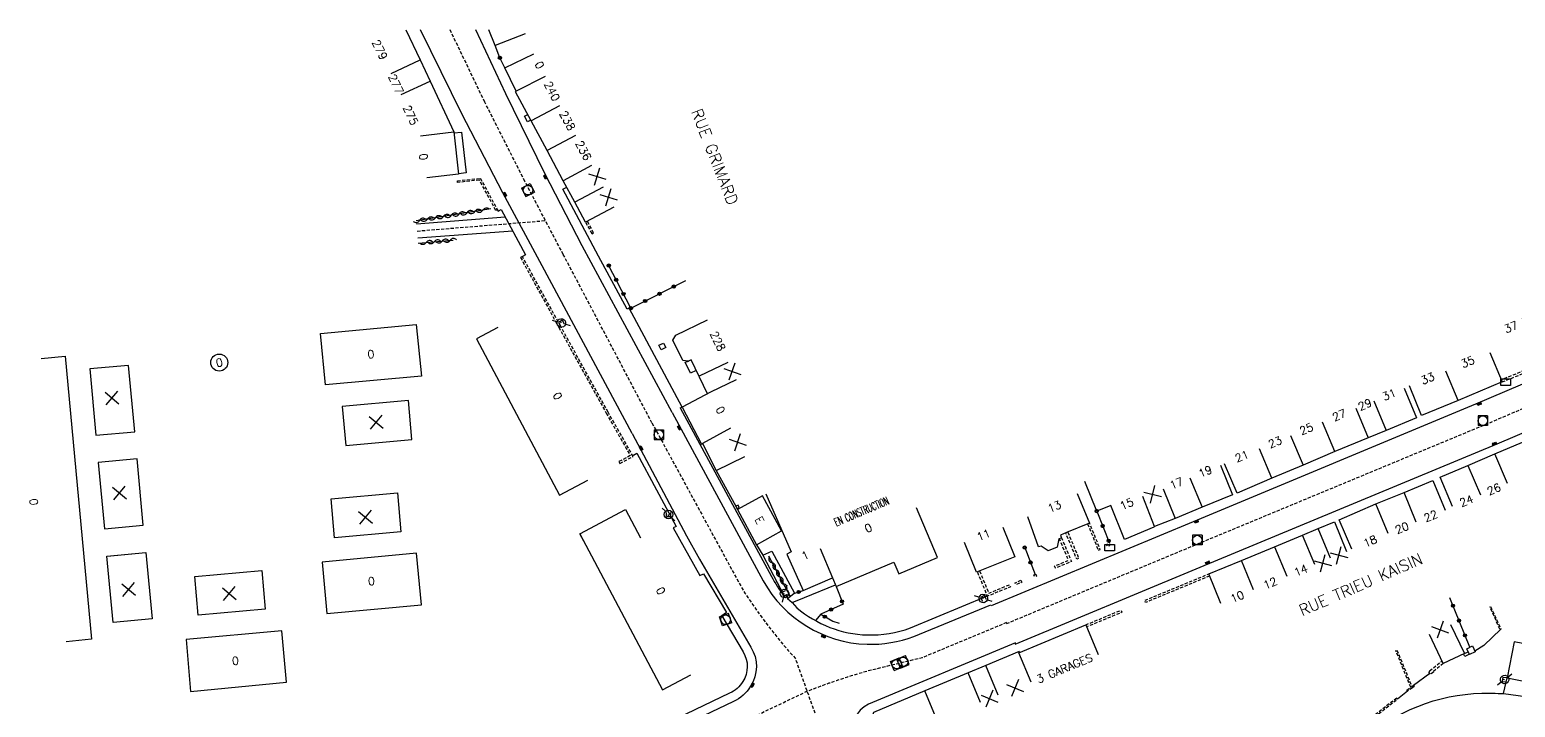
# Model space of a CAD drawing. Header units: millimetres. Extents: x 157000 to 158001, y 120999 to 122000.
# Drawn here: x 157129.1 to 157361.1, y 121894.1 to 122000 of the extents above; entities that cross this region are included whole.
import ezdxf
from ezdxf.enums import TextEntityAlignment as Align

# ---------------------------------------------------------------- set-up
doc = ezdxf.new("R2010")
doc.units = ezdxf.units.MM
doc.linetypes.add('DASHED', pattern=[0.75, 0.5, -0.25])
doc.layers.get('0').update_dxf_attribs({"linetype": 'CONTINUOUS'})
for name, color, linetype in [('W0001', 6, 'DASHED'), ('W0008', 7, 'CONTINUOUS'), ('W0100', 7, 'CONTINUOUS'), ('W0112', 1, 'DASHED'), ('W0310', 3, 'CONTINUOUS'), ('W0322', 7, 'CONTINUOUS'), ('W0334', 7, 'CONTINUOUS'), ('W0400', 7, 'CONTINUOUS'), ('W0420', 7, 'CONTINUOUS'), ('W0471', 7, 'CONTINUOUS'), ('W0984', 7, 'CONTINUOUS'), ('W0989', 7, 'CONTINUOUS'), ('W0991', 7, 'CONTINUOUS'), ('W1102', 7, 'CONTINUOUS'), ('W1471', 7, 'CONTINUOUS')]:
    doc.layers.add(name, color=color, linetype=linetype)
doc.styles.get("Standard").update_dxf_attribs({"font": 'romans.shx', "width": 0.85})

# ---------------------------------------------------------------- blocks, each defined once
blk = doc.blocks.new('t991o')
at = {"color": 0, "linetype": 'Continuous'}
for p, q in [((-1, 1), (1, -1)), ((-1, -1), (1, 1))]:
    blk.add_line(p, q, dxfattribs=at)
blk = doc.blocks.new('t322o')
at = {"color": 0, "linetype": 'Continuous'}
for radius in [0.25, 0.15]:
    blk.add_circle((0, 0), radius, dxfattribs=at)
blk = doc.blocks.new('t310o')
at = {"color": 0, "linetype": 'Continuous'}
for centre, start, end in [((-0.5, 0.38), 216.8699, 323.1304), ((0.5, -0.37), 36.8699, 143.1303)]:
    blk.add_arc(centre, 0.625, start, end, dxfattribs=at)
blk = doc.blocks.new('T420')
for p, q in [((0.75, 0.75), (-0.75, 0.75)), ((-0.75, 0.75), (-0.75, -0.75)), ((0.75, 0.75), (0.75, -0.75)), ((0.75, -0.75), (-0.75, -0.75))]:
    blk.add_line(p, q)
blk.add_ellipse((0, 0), major_axis=(-0.53, 0.53), ratio=1, start_param=3.926991, end_param=10.210176)
blk = doc.blocks.new('T400')
for p, q in [((-0.15, 0.3), (0.15, 0.3)), ((-0.15, -0.25), (-0.15, 0.3)), ((-0.15, 0.15), (0.15, 0.15)), ((-0.15, 0), (0.15, 0)), ((0.15, 0.3), (0.15, -0.25)), ((-0.15, -0.15), (0.15, -0.15)), ((-0.15, -0.25), (-0.15, -0.3)), ((-0.15, -0.3), (0.15, -0.3)), ((0.15, -0.3), (0.15, -0.25))]:
    blk.add_line(p, q)
blk = doc.blocks.new('T471')
for p, q in [((-0.333334, 0.333334), (-0.333334, -0.333334)), ((-0.333334, 0.333334), (0.333334, 0.333334)), ((-0.333334, 0), (0, 0)), ((0.500001, 0.500001), (1.000002, 1.000002)), ((-0.500001, -0.500001), (-1.000002, -1.000002)), ((-0.333334, -0.333334), (0.333334, -0.333334))]:
    blk.add_line(p, q)
blk.add_ellipse((0, 0), major_axis=(0.471405, 0.471405), ratio=1, start_param=5.4977871438, end_param=11.780972451)
blk = doc.blocks.new('t112o')
at = {"color": 0, "linetype": 'Continuous'}
for p, q in [((-0.5, 0.5), (0.5, 0.5)), ((-0.5, -0.5), (-0.5, 0.5)), ((0.5, 0.5), (0.5, -0.5)), ((0.5, -0.5), (-0.5, -0.5))]:
    blk.add_line(p, q, dxfattribs=at)
blk = doc.blocks.new('T1471')
at = {"color": 0, "linetype": 'Continuous', "flags": 128}
blk.add_lwpolyline([(-0.75, -0.5), (-0.75, 0.5), (0.75, 0.5), (0.75, -0.5), (-0.75, -0.5)], dxfattribs=at)

msp = doc.modelspace()

# ---------------------------------------------------------------- linework, layer by layer
at = {"layer": 'W0001'}
msp.add_lwpolyline([(157226.3, 121938.55), (157212.44, 121964.88), (157206.44, 121976.3), (157200.18, 121988.69), (157194.75, 122000)], dxfattribs=at)
at = {"layer": 'W0001', "flags": 128}
for points in [[(157189.62, 121968.54), (157209.66, 121970.17)], [(157281.66, 121907.2), (157309.96, 121919), (157356.97, 121938.52), (157384.91, 121950.44)]]:
    msp.add_lwpolyline(points, dxfattribs=at)
for points in [[(157226.3, 121938.55), (157240.36, 121912.7, 0.043141), (157248.67, 121901.78), (157252.12, 121892.14), (157254.77, 121888.47), (157280.51, 121847.72), (157286.88, 121838.18), (157294.2, 121827.2), (157296.09, 121824.66), (157310.15, 121806.27), (157327.87, 121783.45), (157334.43, 121775.15), (157341.3, 121766.64), (157342.37, 121765.29), (157343.3, 121764.21), (157346.55, 121760.38), (157357.59, 121747.35), (157368.43, 121734.61), (157379.9, 121721.07), (157393.85, 121704.66), (157398.9, 121698.87), (157406.05, 121690.92), (157412.87, 121683.64), (157413.47, 121683.02), (157425.89, 121669.93), (157439.37, 121655.72), (157449.55, 121645.03), (157483.43, 121609.28), (157494.79, 121597.34), (157512.94, 121578.22, 0.008244), (157522.2, 121568.54, 0.036322), (157528.73, 121562.83), (157536.74, 121556.93), (157567.02, 121535.93), (157583.93, 121524.17), (157607.35, 121507.98), (157610.82, 121505.49), (157615.9, 121501.53), (157620.89, 121497.18), (157627.23, 121491.4)], [(157223.08, 121883.52), (157250.51, 121896.63, -0.023025), (157259.84, 121899.79), (157268.56, 121901.92), (157281.74, 121907.4)]]:
    msp.add_lwpolyline(points, format="xyb", dxfattribs=at)
at = {"layer": 'W0008'}
for points in [[(157223.18, 121936.9), (157209.13, 121963.1), (157203.01, 121974.49), (157196.6, 121986.87), (157190.16, 122000)], [(157229.44, 121940.2), (157215.42, 121966.22), (157209.56, 121977.55), (157203.46, 121989.96), (157198.78, 122000)], [(157203.37, 121970.73), (157189.53, 121969.6)], [(157189.72, 121967.49), (157204.54, 121968.55)]]:
    msp.add_lwpolyline(points, dxfattribs=at)
at = {"layer": 'W0008', "flags": 128}
for points in [[(157383.55, 121953.69), (157354.91, 121941.46), (157310.85, 121923.11), (157279.29, 121909.99)], [(157283.01, 121903.97), (157311.31, 121915.76), (157358.31, 121935.29), (157386.77, 121947.41)]]:
    msp.add_lwpolyline(points, dxfattribs=at)
at = {"layer": 'W0008'}
for points in [[(157229.44, 121940.2), (157243.67, 121913.87, 0.264171), (157259.89, 121903.96, 0.092992), (157267.2, 121905.17), (157279.23, 121910.15)], [(157223.18, 121936.9), (157231.71, 121920.93), (157233.71, 121917.25), (157241.73, 121903.51, -0.295138), (157241.68, 121897.41, -0.16287), (157239.02, 121895.03), (157221.47, 121886.62)], [(157283.08, 121904.17), (157260.12, 121894.59, 0.410717), (157258.12, 121889.29), (157270.65, 121869.03), (157278.24, 121856.79), (157283.44, 121848.72, 0.401832), (157284.88, 121848.29), (157309.23, 121867.16), (157325.86, 121880.08), (157331.96, 121884.81), (157337.25, 121888.86, -0.179845), (157355.9, 121896.31, -0.02159), (157359.29, 121896.25), (157363.89, 121895.65), (157435.17, 121881.08, 0.510021), (157440.03, 121891.97), (157434.09, 121906.34), (157424.11, 121930.53)]]:
    msp.add_lwpolyline(points, format="xyb", dxfattribs=at)
at = {"layer": 'W0100'}
for points in [[(157187.84, 122000), (157190.07, 121995.28), (157191.63, 121991.97), (157195.35, 121984.03), (157196.08, 121977.4), (157191.11, 121976.86)], [(157206.47, 121999.37), (157201.81, 121997.54), (157200.84, 122000)], [(157220.33, 121972.29), (157215.93, 121969.91), (157214.24, 121973.04), (157212.45, 121976.4), (157209.92, 121981.11), (157207.43, 121985.77), (157204.98, 121990.31), (157205.1, 121990.42), (157203.34, 121994.05), (157207.84, 121996.23)], [(157234.97, 121943.12), (157232.43, 121948.42), (157231.99, 121948.21), (157231.1, 121948.33), (157229.56, 121951.46), (157230, 121952.25), (157234.99, 121954.64)], [(157235.42, 121943.36), (157231, 121941.03), (157234.05, 121935.23), (157234.21, 121935.32), (157236.3, 121931.11), (157240.78, 121933.33)], [(157244.07, 121927.47), (157248.05, 121918.39), (157247.35, 121918.07), (157249.92, 121912.37), (157254.49, 121914.33), (157255.06, 121913), (157264.07, 121916.8), (157264.84, 121914.98), (157270.9, 121917.54), (157267.61, 121925.31)], [(157351.03, 121907.03), (157353.18, 121902.52), (157349.89, 121900.95), (157347.74, 121905.47)], [(157283.63, 121902.84), (157278.46, 121900.65), (157275.68, 121899.49), (157268.94, 121896.71), (157260.9, 121893.33), (157260, 121890.93), (157263.4, 121885.35), (157263.61, 121885.48), (157266.34, 121881.13), (157270.85, 121873.97), (157270.68, 121873.87), (157270.86, 121873.61), (157277.11, 121863.59), (157281.73, 121867.06), (157282.85, 121868.1)], [(157365.88, 121903.39), (157360.98, 121904.37), (157359.85, 121898.73), (157371.77, 121896.31)]]:
    msp.add_lwpolyline(points, dxfattribs=at)
at = {"layer": 'W0100', "flags": 128}
for points in [[(157175.3, 121944.48), (157174.55, 121952.54), (157189.48, 121953.94), (157190.3, 121945.85)], [(157145.5, 121937.17), (157144.56, 121947.55), (157138.48, 121946.99), (157139.43, 121936.62)], [(157178.48, 121935.02), (157188.81, 121935.97), (157188.26, 121942.05), (157177.92, 121941.1)], [(157146.85, 121922.56), (157145.89, 121932.93), (157139.82, 121932.37), (157140.78, 121921.99)], [(157176.17, 121926.68), (157186.54, 121927.62), (157187.09, 121921.55), (157176.72, 121920.61)], [(157147.25, 121918.31), (157148.21, 121907.92), (157142.14, 121907.36), (157141.17, 121917.74)], [(157165.34, 121915.51), (157165.89, 121909.45), (157155.44, 121908.51), (157154.91, 121914.55)], [(157153.52, 121904.7), (157154.21, 121896.61), (157169.24, 121898.02), (157168.51, 121906.08)]]:
    msp.add_lwpolyline(points, close=True, dxfattribs=at)
for points in [[(157202.24, 121953.47), (157198.89, 121951.7), (157211.84, 121927.27), (157216.26, 121929.61)], [(157130.87, 121948.64), (157134.66, 121948.97), (157138.75, 121904.74), (157134.81, 121904.35)], [(157357.14, 121949.56), (157359.08, 121944.95), (157352.2, 121942.05), (157346.49, 121939.71), (157344.59, 121944.34)], [(157343.79, 121943.96), (157345.7, 121939.34), (157340.97, 121937.38), (157338.15, 121936.21), (157332.95, 121934.07), (157327.99, 121931.96), (157323.12, 121929.92), (157317.68, 121927.59), (157315.71, 121932.18)], [(157351.35, 121925.49), (157349.42, 121930.1), (157353.74, 121931.91), (157357.96, 121933.7), (157362.25, 121935.55), (157364.23, 121930.95)], [(157315.1, 121931.94), (157316.99, 121927.31), (157312.22, 121925.37), (157307.99, 121923.63), (157304.77, 121922.38), (157304.66, 121922.26), (157300.09, 121920.34), (157297.97, 121925.66), (157295.76, 121924.78), (157293.91, 121929.42)], [(157335.62, 121918.84), (157333.64, 121923.43), (157339.35, 121925.89), (157343.76, 121927.68), (157348.24, 121929.55), (157350.17, 121924.93)], [(157292.71, 121927.52), (157294.64, 121922.91), (157291.06, 121921.41), (157290.13, 121921.02), (157290.26, 121920.57), (157289.85, 121920.43), (157289.57, 121919.12), (157288.19, 121918.58), (157287.08, 121919.31), (157286.67, 121919.17), (157285.01, 121923.88)], [(157215.64, 121920.06), (157215.02, 121921.24), (157222.14, 121925.02), (157224.48, 121920.6)], [(157215.02, 121921.23), (157227.95, 121896.83), (157232.37, 121899.17)], [(157281.1, 121922.29), (157282.98, 121917.65), (157276.98, 121915.23), (157275.1, 121919.86)], [(157315.16, 121910.34), (157313.25, 121914.96), (157318.35, 121917.07), (157323.53, 121919.21), (157327.9, 121921.04), (157330.37, 121922.05), (157332.88, 121923.08), (157334.78, 121918.45)], [(157141.18, 121917.74), (157147.25, 121918.31), (157148.21, 121907.94)], [(157174.77, 121916.81), (157175.51, 121908.76), (157190.28, 121910.11), (157189.54, 121918.19), (157174.77, 121916.81), (157175.51, 121908.77)], [(157285.52, 121898.03), (157283.6, 121902.65), (157294.04, 121907), (157295.97, 121902.39)]]:
    msp.add_lwpolyline(points, dxfattribs=at)
at = {"layer": 'W0100'}
msp.add_lwpolyline([(157239.65, 121925.03), (157242.63, 121919.52), (157246.53, 121921.67), (157243.55, 121927.18)], close=True, dxfattribs=at)
at = {"layer": 'W0112'}
for points in [[(157195.9, 121976.38), (157199.48, 121976.78), (157202.14, 121971.89), (157201.91, 121971.76), (157199.34, 121976.51), (157195.93, 121976.12)], [(157221.29, 121932.22), (157223.36, 121933.31), (157219.44, 121940.24), (157212.02, 121953.67), (157206.05, 121964.57), (157205.76, 121964.42), (157205.76, 121964.42), (157205.76, 121964.42), (157211.73, 121953.51), (157219.16, 121940.08), (157222.91, 121933.44), (157221.14, 121932.5)], [(157239.74, 121925.69), (157239.4, 121925.53), (157239.57, 121925.18), (157239.91, 121925.35)]]:
    msp.add_lwpolyline(points, close=True, dxfattribs=at)
for points in [[(157215.93, 121969.91), (157216.91, 121968.09), (157217.19, 121968.25), (157216.22, 121970.06)], [(157357.28, 121909.88), (157358.87, 121906.35), (157358.74, 121906.31), (157357.16, 121909.84)], [(157342.66, 121903.06), (157344.98, 121897.36), (157345.25, 121897.54), (157345.36, 121897.38), (157345.06, 121897.17), (157344.32, 121896.63), (157344.2, 121896.79), (157344.81, 121897.24), (157342.48, 121902.97)], [(157349.89, 121900.95), (157348.36, 121899.73), (157348.41, 121899.67), (157347.9, 121899.27), (157347.64, 121899.6), (157347.81, 121899.74), (157347.76, 121899.79), (157349.7, 121901.35)], [(157335.64, 121889.89), (157342.74, 121895.4), (157342.62, 121895.56), (157335.51, 121890.05)]]:
    msp.add_lwpolyline(points, dxfattribs=at)
at = {"layer": 'W0112', "flags": 128}
for points in [[(157359.08, 121944.95), (157368.03, 121948.59), (157367.9, 121948.92), (157358.95, 121945.28)], [(157291.24, 121921.48), (157292.96, 121917.38), (157292.65, 121917.25), (157290.93, 121921.35)], [(157294.34, 121922.79), (157296.02, 121918.65), (157296.32, 121918.78), (157294.64, 121922.91)], [(157290.23, 121920.68), (157291.81, 121916.9), (157289.31, 121915.85), (157289.17, 121916.18), (157291.35, 121917.09), (157289.94, 121920.46)], [(157277.47, 121915.43), (157278.91, 121911.94), (157282.14, 121913.27), (157282.28, 121912.94), (157278.72, 121911.48), (157277.14, 121915.29)], [(157313.38, 121914.63), (157303.38, 121910.49), (157303.24, 121910.82), (157313.25, 121914.96)], [(157294.04, 121907), (157299.56, 121909.29), (157299.69, 121908.96), (157294.18, 121906.68)]]:
    msp.add_lwpolyline(points, dxfattribs=at)
for points in [[(157297.62, 121919.68), (157297.74, 121919.35), (157297.44, 121919.23), (157297.31, 121919.56)], [(157286.23, 121914.93), (157286.38, 121914.61), (157286.07, 121914.48), (157285.93, 121914.8)], [(157283.92, 121913.97), (157284.06, 121913.65), (157283.14, 121913.25), (157283, 121913.58)]]:
    msp.add_lwpolyline(points, close=True, dxfattribs=at)
at = {"layer": 'W0310'}
for points in [[(157201.11, 121972), (157189.48, 121970.12)], [(157189.79, 121966.64), (157195.27, 121967.12)], [(157244.48, 121917.79), (157247.9, 121911.45)]]:
    msp.add_lwpolyline(points, dxfattribs=at)
at = {"layer": 'W0322'}
for points in [[(157202.55, 121995.6), (157201.81, 121997.54)], [(157223.01, 121956.49), (157219.46, 121963.31)], [(157223.01, 121956.49), (157231.57, 121960.8)], [(157248.48, 121911.9), (157249.92, 121912.37)], [(157255.06, 121913), (157256.14, 121910.24), (157252.68, 121908.65), (157254.52, 121907.56), (157255.55, 121907.25)], [(157354.04, 121903.5), (157350.9, 121911.23)]]:
    msp.add_lwpolyline(points, dxfattribs=at)
at = {"layer": 'W0322', "flags": 128}
for points in [[(157295.76, 121924.78), (157297.78, 121919.74)], [(157284.51, 121919.08), (157286.16, 121914.87)]]:
    msp.add_lwpolyline(points, dxfattribs=at)
at = {"layer": 'W0334'}
msp.add_line((157247.49, 121911.12), (157248.48, 121911.9), dxfattribs=at)
for points in [[(157203.34, 121994.05), (157202.55, 121995.6)], [(157207.38, 121985.87), (157206.87, 121985.6), (157206.39, 121986.5), (157206.89, 121986.77)], [(157195.37, 121983.87), (157196.55, 121984), (157197.29, 121977.62), (157196.07, 121977.48)], [(157230.72, 121940.9), (157231, 121941.03), (157222.75, 121956.47), (157222.43, 121956.33), (157217.96, 121964.61), (157212.38, 121975.06), (157212.99, 121975.39)], [(157202.14, 121971.89), (157202.26, 121971.66), (157202.75, 121971.89), (157206.54, 121964.84), (157206.05, 121964.57)], [(157233.22, 121946.76), (157232.31, 121946.32), (157231.49, 121948.03), (157231.99, 121948.21)], [(157236.3, 121931.11), (157239.4, 121925.53)], [(157239.57, 121925.18), (157239.65, 121925.03)], [(157243.59, 121917.9), (157245, 121918.49), (157248.57, 121911.93)], [(157248.17, 121910.48), (157250.11, 121911.26), (157254.94, 121913.27)], [(157252.68, 121908.65), (157251.82, 121907.68)], [(157358.86, 121906.35), (157356.25, 121903.79), (157354.84, 121902.9)], [(157353.98, 121902.4), (157353.25, 121902.04), (157353.06, 121902.46)], [(157353.18, 121902.52), (157353.79, 121902.79)], [(157347.81, 121899.38), (157345.26, 121897.54)], [(157359.29, 121896.25), (157359.85, 121898.73)], [(157344.32, 121896.63), (157342.74, 121895.4)]]:
    msp.add_lwpolyline(points, dxfattribs=at)
msp.add_lwpolyline([(157228.12, 121951.04), (157228.46, 121950.33), (157227.74, 121949.97), (157227.39, 121950.68)], close=True, dxfattribs=at)
for points in [[(157230.72, 121940.9), (157244.95, 121914.57, 0.044969), (157246.93, 121911.56, 0.092472)], [(157223.4, 121933.53), (157223.93, 121933.81), (157230.06, 121922.36), (157229.61, 121922.14), (157233.79, 121914.73), (157234.34, 121914.95), (157237.95, 121908.94), (157237.22, 121908.42), (157240.52, 121902.77, -0.299776), (157240.47, 121898.15, -0.167268), (157238.43, 121896.32), (157220.86, 121887.9)], [(157242.63, 121919.52), (157243.59, 121917.9), (157246.93, 121911.56), (157247.24, 121911.68), (157247.49, 121911.12), (157248.17, 121910.48), (157248.93, 121909.68, 0.170633), (157259.93, 121905.42, 0.092472), (157266.68, 121906.52), (157278.71, 121911.51)]]:
    msp.add_lwpolyline(points, format="xyb", dxfattribs=at)
at = {"layer": 'W0334', "flags": 128}
msp.add_lwpolyline([(157223.4, 121933.53), (157223.27, 121933.46)], dxfattribs=at)
at = {"layer": 'W1102'}
for p, q in [((157352.2, 121942.05), (157350.28, 121946.66)), ((157339.06, 121942), (157340.97, 121937.38)), ((157336.24, 121940.84), (157338.15, 121936.21)), ((157238.58, 121937.75), (157234.21, 121935.32)), ((157332.95, 121934.07), (157331.02, 121938.68)), ((157326.05, 121936.57), (157327.99, 121931.96)), ((157323.12, 121929.92), (157321.17, 121934.52)), ((157359.93, 121929.1), (157357.96, 121933.7)), ((157353.74, 121931.91), (157355.68, 121927.3)), ((157306.14, 121928.28), (157307.99, 121923.63)), ((157310.33, 121929.99), (157312.22, 121925.37)), ((157304.77, 121922.38), (157302.96, 121927.04)), ((157341.28, 121921.27), (157339.35, 121925.89)), ((157345.67, 121923.05), (157343.76, 121927.68)), ((157329.81, 121916.42), (157327.9, 121921.04)), ((157332.27, 121917.42), (157330.37, 121922.05)), ((157252.56, 121918.94), (157254.49, 121914.33)), ((157323.53, 121919.21), (157325.45, 121914.59)), ((157320.26, 121912.45), (157318.35, 121917.07)), ((157283.69, 121902.69), (157283.63, 121902.84)), ((157280.36, 121896.03), (157278.46, 121900.65)), ((157277.59, 121894.87), (157275.68, 121899.49)), ((157270.85, 121892.08), (157268.94, 121896.71))]:
    msp.add_line(p, q, dxfattribs=at)
for points in [[(157185.54, 121993.15), (157190.07, 121995.28)], [(157187.1, 121989.85), (157191.63, 121991.97)], [(157209.62, 121992.71), (157205.1, 121990.42)], [(157211.85, 121988.11), (157207.43, 121985.77)], [(157190.12, 121983.42), (157195.35, 121984.03)], [(157214.33, 121983.47), (157209.92, 121981.11)], [(157216.87, 121978.76), (157212.45, 121976.4)], [(157218.66, 121975.38), (157214.24, 121973.04)], [(157238.17, 121948.01), (157233.66, 121945.85)], [(157239.47, 121945.3), (157235.42, 121943.36)]]:
    msp.add_lwpolyline(points, dxfattribs=at)
msp.add_circle((157158.72, 121947.98), 1.33, dxfattribs=at)

# ---------------------------------------------------------------- block references
at = {"layer": 'W0112', "rotation": 205.403951871042}
msp.add_blockref('t112o', (157354.23, 121903.04), dxfattribs=at)
at = {"layer": 'W0310'}
for p, rotation in [((157199.88, 121971.8), 189.181791225675), ((157190, 121970.21), 189.181791225675), ((157191.24, 121970.41), 189.181791225675), ((157192.47, 121970.61), 189.181791225675), ((157193.71, 121970.81), 189.181791225675), ((157194.94, 121971.01), 189.181791225675), ((157196.17, 121971.21), 189.181791225675), ((157197.41, 121971.4), 189.181791225675), ((157198.64, 121971.6), 189.181791225675), ((157194.77, 121967.08), 5.07270460946766), ((157191.04, 121966.75), 5.07270460946766), ((157192.28, 121966.86), 5.07270460946766), ((157193.53, 121966.97), 5.07270460946766), ((157245.08, 121916.69), 298.350969630414), ((157245.67, 121915.59), 298.350969630414), ((157246.26, 121914.49), 298.350969630414), ((157246.86, 121913.39), 298.350969630414)]:
    msp.add_blockref('t310o', p, dxfattribs=dict(at, rotation=rotation))
at = {"layer": 'W0322'}
for p, rotation in [((157202.55, 121995.6), 110.809990724044), ((157219.55, 121963.14), 117.437743465088), ((157220.7, 121960.92), 117.437743465088), ((157221.85, 121958.71), 117.437743465088), ((157227.47, 121958.74), 26.7318133018614), ((157229.7, 121959.86), 26.7318133018614), ((157223.01, 121956.49), 26.7318133018614), ((157223.01, 121956.49), 117.437743465088), ((157225.24, 121957.61), 26.7318133018614), ((157295.76, 121924.78), 291.9092038155643), ((157296.69, 121922.46), 291.9092038155643), ((157284.51, 121919.08), 291.418748481686), ((157297.62, 121920.14), 291.9092038155643), ((157285.42, 121916.75), 291.418748481686), ((157249.2, 121912.13), 17.766007881162), ((157254.29, 121909.39), 204.718200003847), ((157255.97, 121910.67), 291.41720514834), ((157351.4, 121909.99), 112.113782023036), ((157253.31, 121908.27), 329.33144935878), ((157352.34, 121907.67), 112.113782023036), ((157353.28, 121905.36), 112.113782023036)]:
    msp.add_blockref('t322o', p, dxfattribs=dict(at, rotation=rotation))
at = {"layer": 'W0400'}
for p, rotation in [((157209.65, 121976.98), 207.356923674139), ((157203.33, 121974.23), 207.332754206293), ((157355.52, 121941.52), 114.3151291883822), ((157230.55, 121937.82), 27.78114756271195), ((157224.59, 121934.59), 208.7608733546026), ((157357.85, 121935.3), 292.7523025543064), ((157311.35, 121923.15), 111.4497912981605), ((157313.08, 121916.71), 111.1340645186867), ((157253.07, 121905.2), 245.7037634106462), ((157241.98, 121897.61), 331.8922513179556)]:
    msp.add_blockref('T400', p, dxfattribs=dict(at, rotation=rotation))
at = {"layer": 'W0420'}
for p, rotation in [((157206.94, 121974.93), 117.332754206293), ((157227.37, 121936.71), 90), ((157237.8, 121907.8), 288.4745265271061), ((157264.52, 121900.86), 202.776893295292), ((157265.51, 121901.22), 202.646797575166)]:
    msp.add_blockref('T420', p, dxfattribs=dict(at, rotation=rotation))
for p in [(157356.07, 121938.9), (157311.46, 121920.24)]:
    msp.add_blockref('T420', p, dxfattribs=at)
at = {"layer": 'W0471'}
for p, rotation in [((157212.14, 121954.17), 298.936814391725), ((157228.89, 121924.24), 90), ((157247, 121911.9), 28.9020050162587), ((157278.05, 121911.13), 298.105550123194), ((157359.47, 121898.46), 352.5590141050761)]:
    msp.add_blockref('T471', p, dxfattribs=dict(at, rotation=rotation))
at = {"layer": 'W0991'}
for p, rotation in [((157217.76, 121977.07), 27.99470475808288), ((157219.5, 121973.84), 28.38116812298881), ((157238.84, 121946.61), 25.72505478345548), ((157141.96, 121942.45), 5.243947344041678), ((157183.23, 121938.66), 5.243947344041678), ((157239.68, 121935.54), 26.42315632751098), ((157143.13, 121927.6), 5.243947344041678), ((157304.5, 121927.4), 30.2977684810225), ((157181.56, 121923.81), 5.243947344041678), ((157333.59, 121917.87), 30.2977684810225), ((157331.07, 121916.65), 30.2977684810225), ((157144.56, 121912.53), 5.243947344041678), ((157160.29, 121911.89), 5.243947344041678), ((157349.39, 121906.25), 295.4039518706339), ((157282.99, 121897.14), 292.9436240892696), ((157279, 121895.46), 292.7149434743752)]:
    msp.add_blockref('t991o', p, dxfattribs=dict(at, rotation=rotation))
at = {"layer": 'W1471'}
for p in [(157359.62, 121944.92), (157297.8, 121919.08)]:
    msp.add_blockref('T1471', p, dxfattribs=at)

# ---------------------------------------------------------------- texts
at = {"layer": 'W0984', "width": 0.5}
msp.add_text('EN CONSTRUCTION', height=1.25, rotation=22.941, dxfattribs=at).set_placement((157259.02, 121924.72), align=Align.MIDDLE)
at = {"layer": 'W0984'}
for s, rotation, p in [('E', 298.902, (157243.09, 121923.35)), ('3 GARAGES', 22.6485, (157290.75, 121900.21))]:
    msp.add_text(s, height=1.25, rotation=rotation, dxfattribs=at).set_placement(p, align=Align.MIDDLE)
at = {"layer": 'W0989'}
for s, rotation, p in [('RUE GRIMARD', 291.4585, (157236.12, 121980.14)), ('RUE TRIEU KAISIN', 23.6843, (157337, 121913.31))]:
    msp.add_text(s, height=1.75, rotation=rotation, dxfattribs=at).set_placement(p, align=Align.MIDDLE)
at = {"layer": 'W0991'}
for s, rotation, p in [('279', 295.2122, (157183.79, 121996.87)), ('277', 295.3708, (157186.32, 121991.5)), ('0', 296.9265, (157208.73, 121994.47)), ('240', 296.9265, (157210.69, 121990.39)), ('275', 295.0943, (157188.61, 121986.64)), ('238', 298.0791, (157213.09, 121985.79)), ('236', 298.3096, (157215.6, 121981.11)), ('0', 278.6133, (157190.61, 121980.14)), ('37 INACCESSIBLE', 22.7145, (157366.15, 121955.92)), ('228', 295.6223, (157236.58, 121951.33)), ('0', 5.2062, (157182.4, 121949.28)), ('35', 22.4816, (157353.7, 121948.1)), ('0', 10.107, (157158.72, 121947.98)), ('33', 22.4816, (157347.45, 121945.51)), ('0', 297.9183, (157211.55, 121942.76)), ('29', 22.4816, (157337.65, 121941.42)), ('31', 22.4816, (157341.43, 121942.98)), ('0', 299.406, (157237, 121940.55)), ('27', 22.4816, (157333.64, 121939.76)), ('25', 22.4816, (157328.51, 121937.61)), ('23', 22.4816, (157323.62, 121935.55)), ('21', 22.4816, (157318.43, 121933.35)), ('19', 22.4816, (157312.72, 121930.97)), ('17', 22.4816, (157308.21, 121929.12)), ('26', 22.9846, (157357.8, 121928.2)), ('0', 275.2906, (157129.73, 121926.21)), ('13', 22.4816, (157289.16, 121925.5)), ('15', 22.4816, (157300.44, 121925.91)), ('24', 22.7059, (157353.51, 121926.39)), ('22', 22.6403, (157347.93, 121924)), ('0', 22.941, (157260.09, 121922.13)), ('11', 22.4816, (157278.1, 121921.07)), ('20', 22.0965, (157343.44, 121922.15)), ('18', 23.2867, (157338.47, 121920.06)), ('1', 24.261, (157250.23, 121917.89)), ('14', 22.6975, (157327.64, 121915.51)), ('0', 5.2378, (157182.47, 121913.83)), ('12', 22.5148, (157322.85, 121913.52)), ('0', 297.9153, (157227.67, 121912.31)), ('10', 22.4434, (157317.71, 121911.39)), ('0', 5.3663, (157161.23, 121901.39))]:
    msp.add_text(s, height=1.25, rotation=rotation, dxfattribs=at).set_placement(p, align=Align.MIDDLE)

doc.saveas('drawing.dxf')
